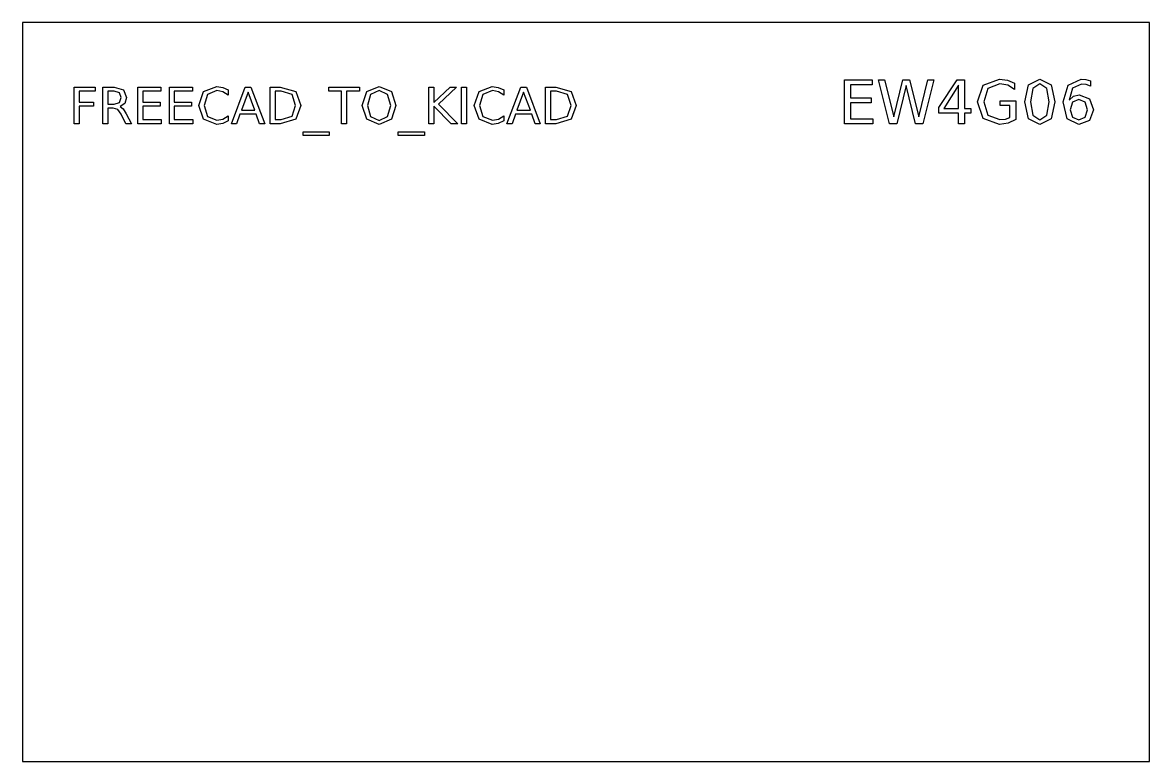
# Model space of a CAD drawing. Extents: x 0 to 145, y 0 to 95.
import ezdxf

# ---------------------------------------------------------------- set-up
doc = ezdxf.new("R2010")
doc.units = 0
doc.layers.get('0').update_dxf_attribs({"linetype": 'continuous'})

# ---------------------------------------------------------------- blocks, each defined once
blk = doc.blocks.new('SHAPESTRING')
at = {"color": 0}
for points in [[(9.33, 86.16), (7.27, 86.16), (7.27, 84.78), (9.13, 84.78), (9.13, 84.24), (7.27, 84.24), (7.27, 82), (6.63, 82), (6.63, 86.7), (9.33, 86.7)], [(13.35, 83.28), (14, 82), (13.31, 82), (12.71, 83.21), (12.26, 83.83), (11.66, 83.99), (10.97, 83.99), (10.97, 82), (10.34, 82), (10.34, 86.7), (11.77, 86.7), (12.97, 86.36), (13.37, 85.35), (13.16, 84.61), (12.56, 84.2), (12.96, 83.91)], [(11.77, 84.51), (12.47, 84.72), (12.7, 85.35), (12.47, 85.97), (11.77, 86.17), (10.97, 86.17), (10.97, 84.51)], [(17.79, 86.16), (15.46, 86.16), (15.46, 84.77), (17.69, 84.77), (17.69, 84.23), (15.46, 84.23), (15.46, 82.54), (17.85, 82.54), (17.85, 82), (14.82, 82), (14.82, 86.7), (17.79, 86.7)], [(21.86, 86.16), (19.52, 86.16), (19.52, 84.77), (21.76, 84.77), (21.76, 84.23), (19.52, 84.23), (19.52, 82.54), (21.91, 82.54), (21.91, 82), (18.89, 82), (18.89, 86.7), (21.86, 86.7)], [(25.79, 86.11), (25.02, 86.26), (23.78, 85.76), (23.35, 84.34), (23.78, 82.92), (25.02, 82.43), (25.79, 82.58), (26.47, 83.02), (26.47, 82.36), (25.77, 82.02), (24.98, 81.91), (23.3, 82.56), (22.68, 84.34), (23.3, 86.13), (24.98, 86.78), (25.77, 86.67), (26.47, 86.34), (26.47, 85.66)], [(31.17, 82), (30.51, 82), (30.08, 83.21), (27.97, 83.21), (27.54, 82), (26.87, 82), (28.66, 86.7), (29.38, 86.7)], [(29.89, 83.73), (29.02, 86.07), (28.16, 83.73)], [(35.16, 86.13), (35.8, 84.35), (35.16, 82.57), (33.16, 82), (31.85, 82), (31.85, 86.7), (33.16, 86.7)], [(33.26, 82.52), (34.68, 82.96), (35.13, 84.35), (34.68, 85.74), (33.26, 86.17), (32.49, 86.17), (32.49, 82.52)], [(43.36, 86.16), (41.7, 86.16), (41.7, 82), (41.06, 82), (41.06, 86.16), (39.39, 86.16), (39.39, 86.7), (43.36, 86.7)], [(48.05, 84.34), (47.46, 82.57), (45.88, 81.91), (44.3, 82.57), (43.7, 84.34), (44.3, 86.12), (45.88, 86.78), (47.46, 86.12)], [(44.37, 84.34), (44.78, 82.93), (45.88, 82.42), (46.98, 82.93), (47.38, 84.34), (46.98, 85.75), (45.88, 86.27), (44.78, 85.75)], [(52.91, 84.71), (55.01, 86.7), (55.83, 86.7), (53.5, 84.51), (56, 82), (55.16, 82), (52.91, 84.26), (52.91, 82), (52.27, 82), (52.27, 86.7), (52.91, 86.7)], [(57.13, 82), (56.5, 82), (56.5, 86.7), (57.13, 86.7)], [(61.24, 86.11), (60.46, 86.26), (59.23, 85.76), (58.8, 84.34), (59.23, 82.92), (60.46, 82.43), (61.24, 82.58), (61.92, 83.02), (61.92, 82.36), (61.21, 82.02), (60.43, 81.91), (58.75, 82.56), (58.13, 84.34), (58.75, 86.13), (60.43, 86.78), (61.22, 86.67), (61.92, 86.34), (61.92, 85.66)], [(66.62, 82), (65.96, 82), (65.53, 83.21), (63.42, 83.21), (62.99, 82), (62.32, 82), (64.11, 86.7), (64.83, 86.7)], [(65.34, 83.73), (64.47, 86.07), (63.61, 83.73)], [(70.61, 86.13), (71.25, 84.35), (70.61, 82.57), (68.61, 82), (67.3, 82), (67.3, 86.7), (68.61, 86.7)], [(68.71, 82.52), (70.13, 82.96), (70.58, 84.35), (70.13, 85.74), (68.71, 86.17), (67.94, 86.17), (67.94, 82.52)], [(36.12, 80.48), (36.12, 80.94), (39.47, 80.94), (39.47, 80.48)], [(48.35, 80.48), (48.35, 80.94), (51.7, 80.94), (51.7, 80.48)]]:
    blk.add_lwpolyline(points, close=True, dxfattribs=at)
blk = doc.blocks.new('SHAPESTRING001')
at = {"color": 0}
for points in [[(109.32, 86.99), (106.52, 86.99), (106.52, 85.32), (109.21, 85.32), (109.21, 84.67), (106.52, 84.67), (106.52, 82.64), (109.39, 82.64), (109.39, 82), (105.76, 82), (105.76, 87.64), (109.32, 87.64)], [(112.09, 82.87), (113.27, 87.64), (114.13, 87.64), (115.32, 82.87), (116.5, 87.64), (117.27, 87.64), (115.86, 82), (114.9, 82), (113.71, 86.89), (112.51, 82), (111.55, 82), (110.14, 87.64), (110.91, 87.64)], [(121.21, 83.97), (122.02, 83.97), (122.02, 83.34), (121.21, 83.34), (121.21, 82), (120.45, 82), (120.45, 83.34), (117.91, 83.34), (117.91, 84.07), (120.25, 87.64), (121.21, 87.64)], [(125.8, 84.32), (125.8, 84.95), (127.8, 84.95), (127.8, 82.52), (126.83, 82.05), (125.69, 81.89), (123.62, 82.66), (122.88, 84.81), (123.62, 86.96), (125.69, 87.73), (126.74, 87.6), (127.65, 87.2), (127.65, 86.4), (126.76, 86.93), (125.76, 87.11), (124.2, 86.53), (123.68, 84.81), (124.2, 83.09), (125.76, 82.52), (126.48, 82.59), (127.05, 82.8), (127.05, 84.32)], [(132.84, 84.81), (132.34, 82.64), (130.89, 81.89), (129.45, 82.64), (128.95, 84.81), (129.45, 86.98), (130.89, 87.73), (132.34, 86.98)], [(129.71, 84.81), (130.01, 83.08), (130.89, 82.5), (131.78, 83.08), (132.08, 84.81), (131.78, 86.54), (130.89, 87.12), (130.01, 86.54)], [(136.84, 87.02), (136.26, 87.09), (135.1, 86.58), (134.65, 85.03), (135.21, 85.54), (135.95, 85.72), (137.29, 85.21), (137.78, 83.8), (137.27, 82.41), (135.9, 81.89), (134.41, 82.64), (133.89, 84.81), (134.52, 86.94), (136.23, 87.73), (136.81, 87.68), (137.41, 87.51), (137.41, 86.82)], [(120.45, 83.97), (120.45, 86.97), (118.53, 83.97)], [(134.79, 83.8), (135.09, 82.85), (135.9, 82.5), (136.71, 82.85), (137.01, 83.8), (136.71, 84.76), (135.9, 85.11), (135.09, 84.76)]]:
    blk.add_lwpolyline(points, close=True, dxfattribs=at)

msp = doc.modelspace()

# ---------------------------------------------------------------- linework, layer by layer
at = {"color": 0}
msp.add_lwpolyline([(0, 0), (145, 0), (145, 95), (0, 95)], close=True, dxfattribs=at)

# ---------------------------------------------------------------- block references
for name in ['SHAPESTRING001', 'SHAPESTRING']:
    msp.add_blockref(name, (0, 0), dxfattribs=at)

doc.saveas('drawing.dxf')
